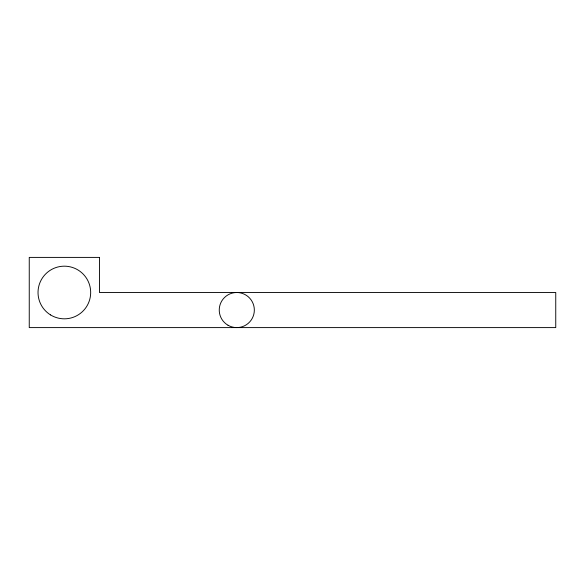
<?xml version="1.0" encoding="UTF-8"?>
<svg xmlns="http://www.w3.org/2000/svg" width="585" height="585" viewBox="0 0 585 585"><rect width="100%" height="100%" fill="white"/><g stroke="black" fill="none" stroke-linecap="round" stroke-linejoin="round"><path stroke-width="0.88" d="M99.45 257.4L29.25 257.4L29.25 327.6L555.75 327.6L555.75 292.5L99.45 292.5L99.45 257.4M50.551 314.92A26.325 26.325 0 0 0 90.668 293.246A26.325 26.325 0 0 0 51.838 269.341A26.325 26.325 0 0 0 50.551 314.92M228.011 325.245A17.55 17.55 0 0 0 254.336 310.05A17.55 17.55 0 0 0 228.011 294.855A17.55 17.55 0 0 0 228.011 325.245"/></g></svg>
